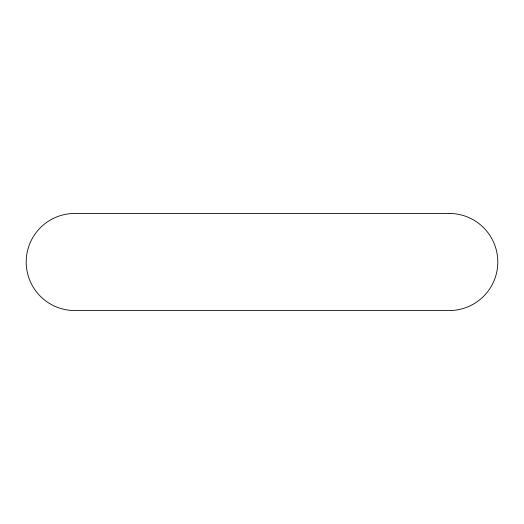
<?xml version="1.0" encoding="UTF-8"?>
<svg xmlns="http://www.w3.org/2000/svg" width="524" height="524" viewBox="0 0 524 524"><rect width="100%" height="100%" fill="white"/><g stroke="black" fill="none" stroke-linecap="round" stroke-linejoin="round"><path stroke-width="0.79" d="M449.251 213.451L74.749 213.451A48.549 48.549 0 0 0 26.2 262A48.549 48.549 0 0 0 74.749 310.549L449.251 310.549A48.549 48.549 0 0 0 497.8 262A48.549 48.549 0 0 0 449.251 213.451"/></g></svg>
